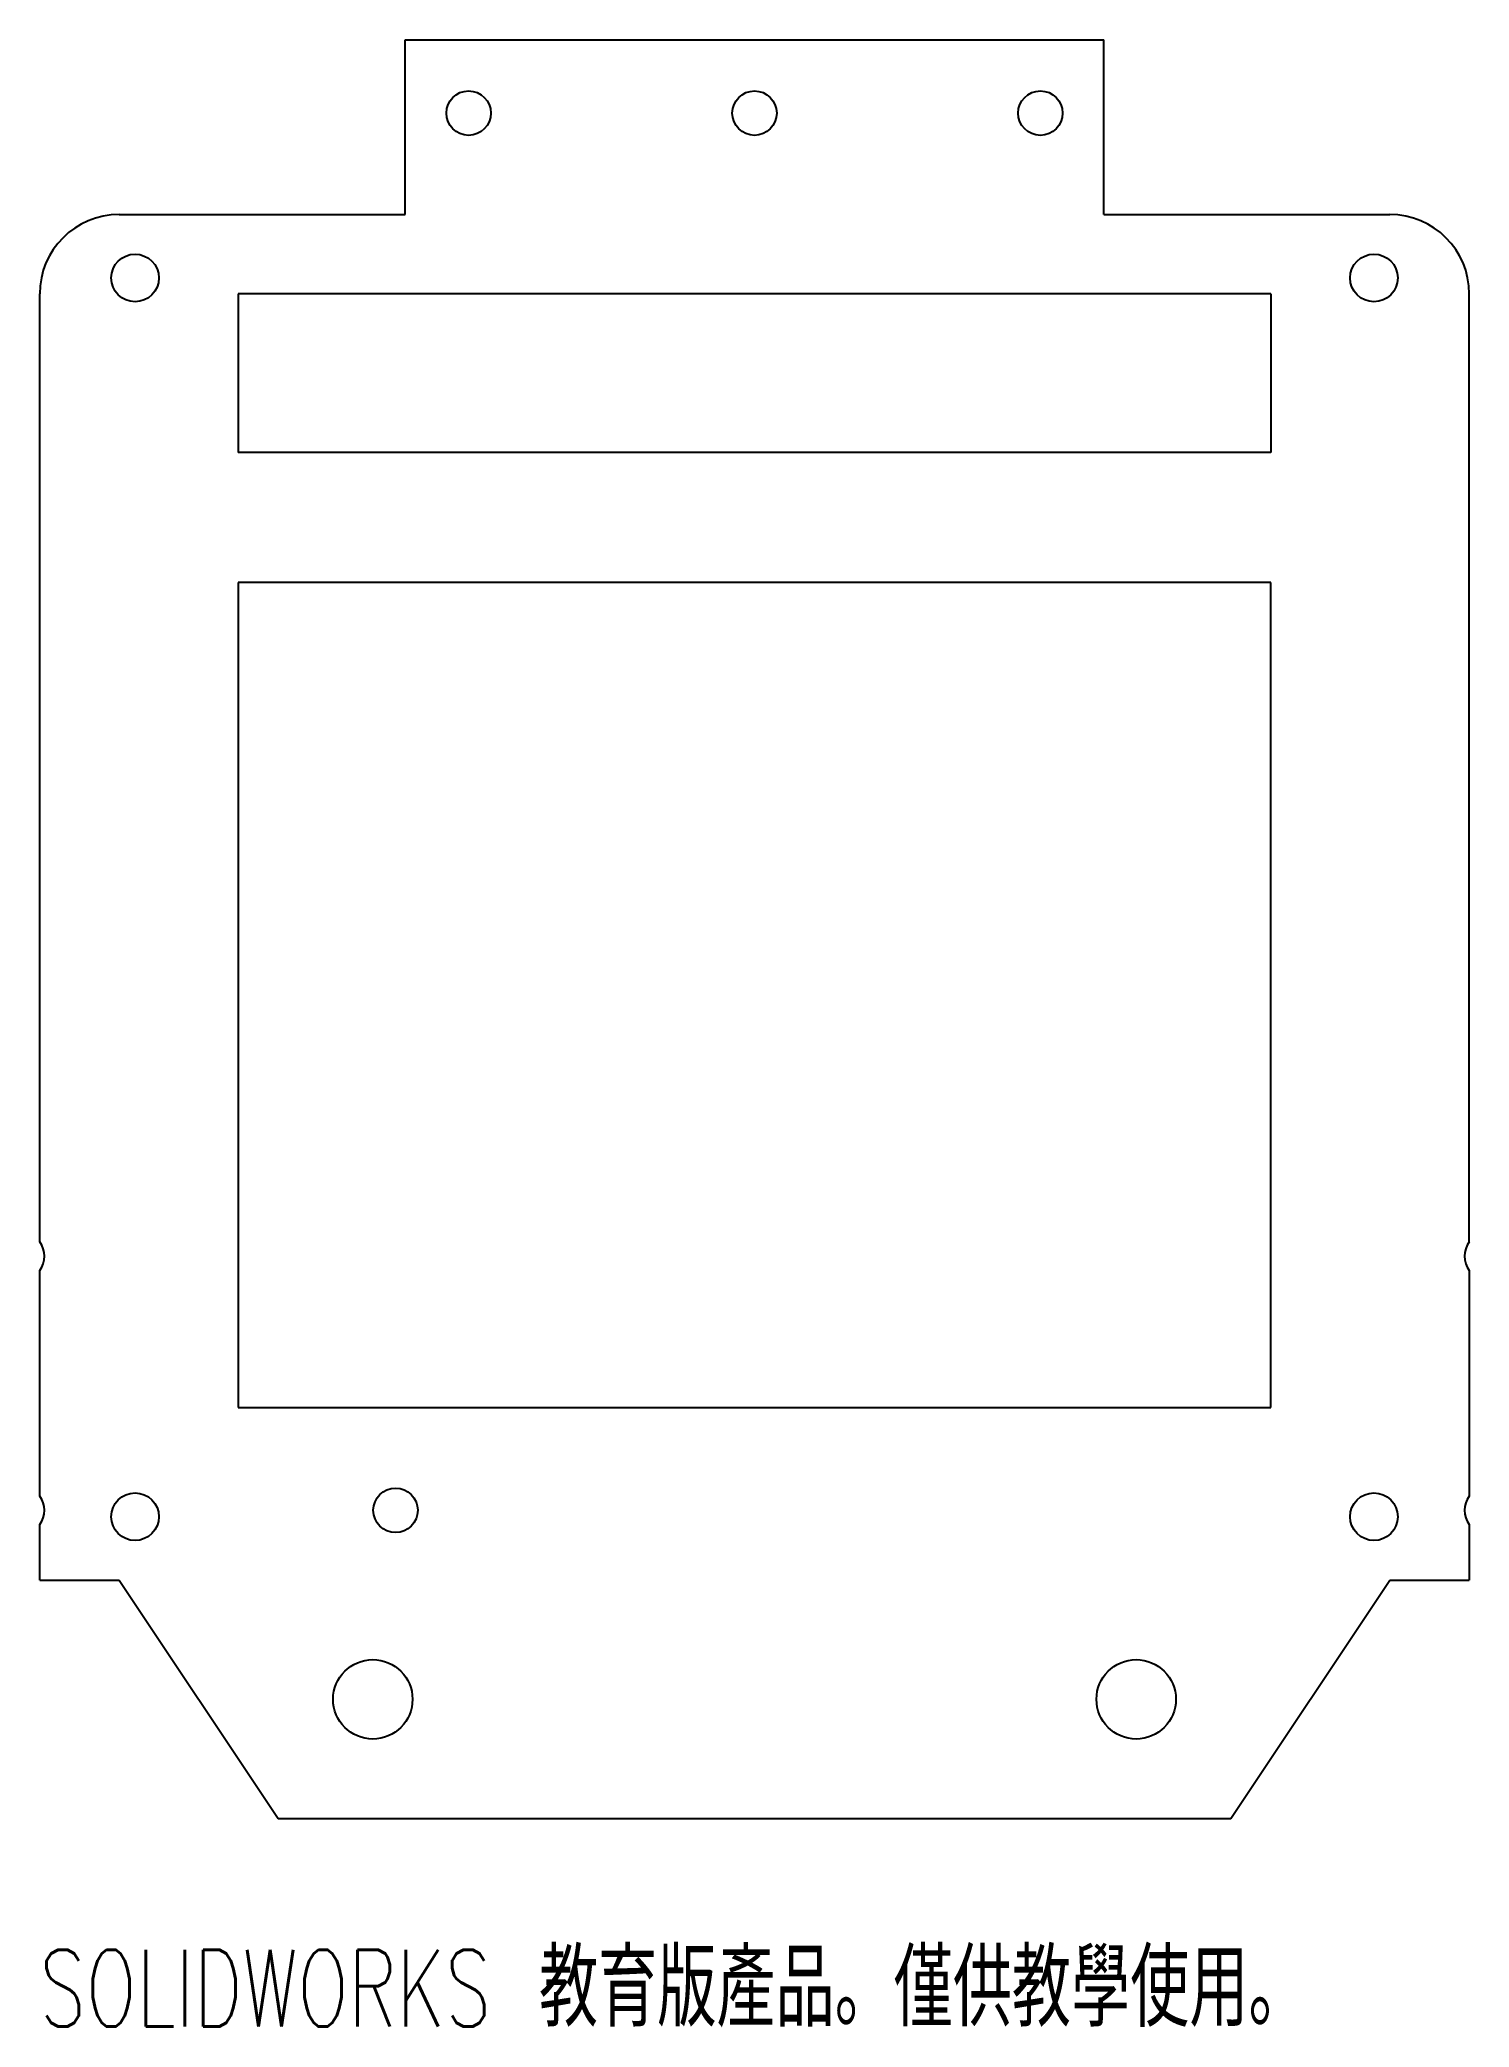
# Model space of a CAD drawing. Header units: millimetres. Extents: x -45 to 45, y -28 to 97.
import ezdxf

# ---------------------------------------------------------------- set-up
doc = ezdxf.new("R2010")
doc.units = ezdxf.units.MM
doc.styles.add('SLDTEXTSTYLE0', font='TXT', dxfattribs={"width": 0.7, "bigfont": 'bigfont'})

msp = doc.modelspace()

# ---------------------------------------------------------------- linework, layer by layer
at = {"color": 7, "linetype": 'Continuous', "lineweight": 25}
for p, q in [((-22, 97), (22, 97)), ((-22, 86), (-22, 97)), ((22, 86), (22, 97)), ((-40, 86), (-22, 86)), ((22, 86), (40, 86)), ((-45, 21.3), (-45, 81)), ((-32.5, 81), (-32.5, 71)), ((32.5, 81), (-32.5, 81)), ((32.5, 81), (32.5, 71)), ((45, 21.3), (45, 81)), ((32.5, 71), (-32.5, 71)), ((-32.5, 62.83), (-32.5, 10.87)), ((32.5, 62.83), (-32.5, 62.83)), ((32.5, 10.87), (32.5, 62.83)), ((-45, 5.3), (-45, 19.5)), ((45, 19.5), (45, 5.3)), ((-32.5, 10.87), (32.5, 10.87)), ((-45, 0), (-45, 3.5)), ((45, 3.5), (45, 0)), ((-45, 0), (-40, 0)), ((-40, 0), (-30, -15)), ((30, -15), (40, 0)), ((40, 0), (45, 0)), ((-30, -15), (30, -15))]:
    msp.add_line(p, q, dxfattribs=at)
for centre, radius in [((-18, 92.38), 1.4), ((0, 92.38), 1.4), ((18, 92.38), 1.4), ((-39, 82), 1.5), ((39, 82), 1.5), ((-39, 4), 1.5), ((-22.6, 4.4), 1.4), ((39, 4), 1.5), ((-24.03, -7.5), 2.5), ((24.03, -7.5), 2.5)]:
    msp.add_circle(centre, radius, dxfattribs=at)
for centre, radius, start, end in [((-40, 81), 5, 90, 180), ((40, 81), 5, 0, 90), ((-46.2, 20.4), 1.5, 323.1301, 36.8699), ((46.2, 20.4), 1.5, 143.1301, 216.8699), ((-46.2, 4.4), 1.5, 323.1301, 36.8699), ((46.2, 4.4), 1.5, 143.1301, 216.8699)]:
    msp.add_arc(centre, radius, start, end, dxfattribs=at)

# ---------------------------------------------------------------- texts
at = {"color": 7, "linetype": 'Continuous', "insert": (-45, -23.27), "char_height": 4.8336, "attachment_point": 1, "style": 'SLDTEXTSTYLE0'}
msp.add_mtext('SOLIDWORKS 教育版產品。僅供教學使用。', dxfattribs=at)

doc.saveas('drawing.dxf')
